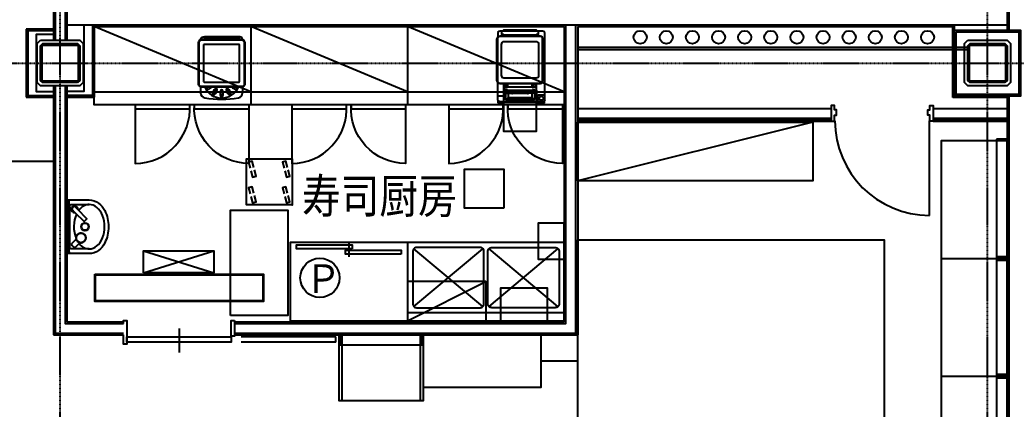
# Model space of a CAD drawing. Header units: millimetres. Extents: x 0 to 181737, y 0 to 59400.
# Drawn here: x 114407 to 122034, y 26177 to 29155 of the extents above; entities that cross this region are included whole.
import ezdxf
from ezdxf.enums import TextEntityAlignment as Align

# ---------------------------------------------------------------- set-up
doc = ezdxf.new("R2010")
doc.units = ezdxf.units.MM
doc.header["$LTSCALE"] = 0.2
doc.linetypes.add('CENTER', pattern=[50.8, 31.75, -6.35, 6.35, -6.35])
doc.linetypes.add('HIDDEN', pattern=[9.525, 6.35, -3.175])
doc.layers.get('Defpoints').update_dxf_attribs({"color": 5})
for name, color, linetype in [('A_什器', 9, 'HIDDEN'), ('A_室名', 8, 'Continuous'), ('A_建築', 8, 'Continuous')]:
    doc.layers.add(name, color=color, linetype=linetype)
doc.layers.add('A_通芯', color=8, linetype='CENTER', plot=False)
doc.styles.get("Standard").update_dxf_attribs({"font": 'simplex.shx', "width": 0.8, "bigfont": 'extfont2.shx'})

msp = doc.modelspace()

# ---------------------------------------------------------------- linework, layer by layer
at = {"layer": 'A_什器', "linetype": 'Continuous'}
for points in [[(118574.8, 29105), (118574.8, 28505), (114974.8, 28505), (114974.8, 29105)], [(118114.99, 28618.27), (118114.99, 28612.27), (118140.5, 28612.27), (118140.5, 28618.27)], [(118142, 28641.38), (118142, 28664.19), (118141, 28665.19), (118116.99, 28665.19), (118115.99, 28664.19), (118115.99, 28641.38), (118116.99, 28640.38), (118141, 28640.38)], [(118329.08, 28641.38), (118329.08, 28664.19), (118330.08, 28665.19), (118354.09, 28665.19), (118355.09, 28664.19), (118355.09, 28641.38), (118354.09, 28640.38), (118330.08, 28640.38)], [(118356.09, 28618.27), (118356.09, 28612.27), (118330.58, 28612.27), (118330.58, 28618.27)], [(118168.51, 28594.69), (118171.51, 28595.47), (118171.51, 28594.29), (118299.56, 28594.29), (118299.56, 28595.47), (118302.57, 28594.69), (118302.57, 28593.26), (118168.51, 28593.26)], [(118677.3, 28372.64), (120477.3, 28372.64), (120477.3, 27922.64), (118677.3, 27922.64)], [(121884.8, 28242), (121884.8, 25516), (121964.8, 25516), (121964.8, 28242)], [(116491.42, 27740.78), (116141.42, 27740.78), (116141.42, 28090.78), (116491.42, 28090.78)], [(118111.62, 27713.35), (117811.62, 27713.35), (117811.62, 28013.35), (118111.62, 28013.35)], [(116018.56, 26892.59), (116018.56, 27698.59), (116458.56, 27698.59), (116458.56, 26892.59)], [(115352.14, 27218.43), (115352.14, 27388.43), (115892.14, 27388.43), (115892.14, 27218.43)], [(116949.8, 27402.51), (116524.8, 27402.51), (116524.8, 27432.51), (116949.8, 27432.51)], [(117324.8, 27362.51), (116899.8, 27362.51), (116899.8, 27392.51), (117324.8, 27392.51)]]:
    msp.add_lwpolyline(points, close=True, dxfattribs=at)
for points in [[(114974.8, 28605), (118574.8, 28605), (117374.8, 29105), (117374.8, 28505)], [(116174.8, 28605), (114974.8, 29105)], [(117374.8, 28605), (116174.8, 29105), (116174.8, 28505)], [(118108.6, 29072.46), (118110.1, 29073.96), (118111.6, 29073.96)], [(118111.6, 29072.96), (118110.51, 29072.96), (118110.01, 29072.46)], [(118362.7, 29072.46), (118361.2, 29073.96), (118359.7, 29073.96)], [(118359.7, 29072.96), (118360.78, 29072.96), (118361.28, 29072.46)], [(115820.26, 29023.78), (115819.57, 29023.77)], [(115825.07, 29006.76), (115825.07, 29012.76)], [(116076.41, 29011.98), (115825.8, 29011.98)], [(116077.07, 29006.76), (116077.07, 29012.76)], [(116081.88, 29023.78), (116082.57, 29023.77)], [(118109.6, 29032.94), (118109.6, 29042.94)], [(118361.7, 29032.94), (118361.7, 29042.94)], [(118424.72, 28543.24), (118424.72, 29056.45)], [(115883.76, 28602.45), (115884.46, 28600.61), (115884.92, 28599.67), (115885.46, 28598.78), (115886.7, 28597.17), (115887.78, 28596.05), (115888.96, 28595.04), (115890.18, 28594.16), (115891.47, 28593.38), (115892.79, 28592.66), (115894.16, 28592.04), (115895.62, 28591.53), (115897.13, 28591.15), (115899.14, 28590.88), (115900.19, 28590.86), (115901.22, 28590.93), (115902.97, 28591.21)], [(115885.03, 28605.41), (115887.2, 28603.93), (115888.65, 28602.97), (115890.15, 28602), (115891.68, 28601.04), (115893.77, 28599.79), (115895.88, 28598.57), (115898.07, 28597.36), (115900.25, 28596.2), (115902.27, 28595.19), (115904.97, 28593.88)], [(115912.11, 28606.27), (115910.06, 28607.67), (115908.62, 28608.63), (115907.12, 28609.59), (115905.58, 28610.55), (115903.5, 28611.8), (115901.39, 28613.02), (115899.2, 28614.23), (115897.01, 28615.39), (115895, 28616.4), (115892.17, 28617.77)], [(115913.45, 28609.38), (115912.45, 28611.73), (115911.49, 28613.27), (115910.66, 28614.32), (115909.74, 28615.29), (115908.72, 28616.22), (115907.63, 28617.06), (115905.8, 28618.21), (115903.89, 28619.22), (115902.61, 28619.74), (115901.3, 28620.17), (115900, 28620.47), (115898.68, 28620.67), (115896.86, 28620.73), (115894.13, 28620.4)], [(115916.38, 28618.16), (115908.32, 28622.72), (115900.34, 28627.42)], [(115962.19, 28602.28), (115960.14, 28603.81), (115958.54, 28604.66), (115957.3, 28605.16), (115956.01, 28605.54), (115954.67, 28605.83), (115953.3, 28606.02), (115951.14, 28606.1), (115948.98, 28606.02), (115947.62, 28605.83), (115946.27, 28605.54), (115944.99, 28605.16), (115943.75, 28604.66), (115942.14, 28603.81), (115939.94, 28602.16)], [(115960.34, 28611.34), (115951.07, 28611.26), (115941.81, 28611.34)], [(115985.76, 28618.16), (115993.82, 28622.72), (116001.8, 28627.42)], [(115988.69, 28609.38), (115989.7, 28611.73), (115990.66, 28613.27), (115991.49, 28614.32), (115992.4, 28615.29), (115993.42, 28616.22), (115994.51, 28617.06), (115996.35, 28618.21), (115998.26, 28619.22), (115999.53, 28619.74), (116000.84, 28620.17), (116002.14, 28620.47), (116003.47, 28620.67), (116005.28, 28620.73), (116008.01, 28620.4)], [(115990.03, 28606.27), (115992.08, 28607.67), (115993.53, 28608.63), (115995.03, 28609.59), (115996.56, 28610.55), (115998.65, 28611.8), (116000.76, 28613.02), (116002.94, 28614.23), (116005.13, 28615.39), (116007.14, 28616.4), (116009.97, 28617.77)], [(116017.11, 28605.41), (116014.94, 28603.93), (116013.5, 28602.97), (116011.99, 28602), (116010.46, 28601.04), (116008.38, 28599.79), (116006.27, 28598.57), (116004.08, 28597.36), (116001.89, 28596.2), (115999.88, 28595.19), (115997.18, 28593.88)], [(116018.39, 28602.45), (116017.69, 28600.61), (116017.22, 28599.67), (116016.68, 28598.78), (116015.45, 28597.17), (116014.37, 28596.05), (116013.19, 28595.04), (116011.97, 28594.16), (116010.68, 28593.38), (116009.36, 28592.66), (116007.99, 28592.04), (116006.52, 28591.53), (116005.02, 28591.15), (116003, 28590.88), (116001.96, 28590.86), (116000.92, 28590.93), (115999.18, 28591.21)], [(118114.99, 28665.29), (118112.99, 28665.29)], [(118114.99, 28640.28), (118112.99, 28640.28)], [(118114.99, 28615.27), (118112.99, 28615.27)], [(118115.99, 28662.29), (118114.99, 28662.29), (118114.99, 28666.29)], [(118355.09, 28643.28), (118356.09, 28643.28), (118356.09, 28637.28), (118330.58, 28637.28), (118330.58, 28640.28), (118140.5, 28640.28), (118140.5, 28637.28), (118114.99, 28637.28), (118114.99, 28643.28), (118115.99, 28643.28)], [(118115.24, 28666.29), (118115.24, 28662.29)], [(118115.24, 28662.54), (118115.99, 28662.54)], [(118115.24, 28637.28), (118115.24, 28643.03), (118115.99, 28643.03)], [(118115.24, 28637.53), (118121.29, 28637.53)], [(118115.24, 28612.27), (118115.24, 28618.02), (118121.29, 28618.02), (118121.29, 28612.27)], [(118115.24, 28612.52), (118121.29, 28612.52)], [(118116.99, 28664.19), (118116.49, 28664.69)], [(118116.99, 28641.38), (118116.49, 28640.88)], [(118121.29, 28665.19), (118121.29, 28666.29)], [(118121.29, 28637.28), (118121.29, 28640.38)], [(118121.39, 28666.29), (118121.39, 28665.19)], [(118121.39, 28640.38), (118121.39, 28637.53), (118134, 28637.53)], [(118121.39, 28618.27), (118121.39, 28612.52), (118134, 28612.52)], [(118121.39, 28618.02), (118140.25, 28618.02), (118140.25, 28612.27)], [(118134.1, 28666.29), (118134.1, 28665.19)], [(118134.1, 28640.38), (118134.1, 28637.53)], [(118134.1, 28618.27), (118134.1, 28612.52)], [(118134.2, 28665.19), (118134.2, 28666.29)], [(118134.2, 28637.28), (118134.2, 28640.38)], [(118140.25, 28637.53), (118134.2, 28637.53)], [(118134.2, 28612.27), (118134.2, 28618.02)], [(118140.25, 28612.52), (118134.2, 28612.52)], [(118140.25, 28666.29), (118140.25, 28665.19)], [(118140.25, 28640.38), (118140.25, 28637.28)], [(118330.58, 28666.29), (118330.58, 28665.29), (118140.5, 28665.29), (118140.5, 28666.29)], [(118330.58, 28615.27), (118140.5, 28615.27)], [(118141, 28664.19), (118141.5, 28664.69)], [(118141, 28659.29), (118141.5, 28658.79)], [(118141, 28658.29), (118142, 28659.29)], [(118141, 28647.29), (118142, 28646.29)], [(118141, 28646.29), (118141.5, 28646.79)], [(118330.08, 28658.29), (118329.08, 28659.29)], [(118330.08, 28647.29), (118329.08, 28646.29)], [(118330.08, 28664.19), (118329.58, 28664.69)], [(118330.08, 28659.29), (118329.58, 28658.79)], [(118330.08, 28646.29), (118329.58, 28646.79)], [(118330.83, 28666.29), (118330.83, 28665.19)], [(118330.83, 28637.53), (118336.88, 28637.53), (118336.88, 28640.38)], [(118330.83, 28640.38), (118330.83, 28637.28)], [(118349.68, 28618.02), (118330.83, 28618.02), (118330.83, 28612.27)], [(118330.83, 28612.52), (118336.88, 28612.52)], [(118336.88, 28665.19), (118336.88, 28666.29)], [(118336.88, 28612.27), (118336.88, 28618.02)], [(118336.98, 28665.19), (118336.98, 28666.29)], [(118336.98, 28640.38), (118336.98, 28637.53)], [(118336.98, 28618.27), (118336.98, 28612.52)], [(118349.68, 28640.38), (118349.68, 28637.53), (118337.08, 28637.53)], [(118349.68, 28618.27), (118349.68, 28612.52), (118337.08, 28612.52)], [(118349.68, 28666.29), (118349.68, 28665.19)], [(118349.79, 28665.19), (118349.79, 28666.29)], [(118349.79, 28637.28), (118349.79, 28640.38)], [(118355.84, 28637.53), (118349.79, 28637.53)], [(118349.79, 28612.27), (118349.79, 28618.02), (118355.84, 28618.02), (118355.84, 28612.27)], [(118355.84, 28612.52), (118349.79, 28612.52)], [(118354.09, 28664.19), (118354.59, 28664.69)], [(118354.09, 28641.38), (118354.59, 28640.88)], [(118355.09, 28662.29), (118356.09, 28662.29), (118356.09, 28666.29)], [(118355.84, 28662.54), (118355.09, 28662.54)], [(118355.84, 28637.28), (118355.84, 28643.03), (118355.09, 28643.03)], [(118355.84, 28666.29), (118355.84, 28662.29)], [(118358.09, 28665.29), (118356.09, 28665.29)], [(118358.09, 28640.28), (118356.09, 28640.28)], [(118358.09, 28615.27), (118356.09, 28615.27)], [(115896.8, 28584.24), (115888.82, 28588.94), (115880.76, 28593.51)], [(115962.58, 28598.91), (115960.11, 28599.1), (115958.38, 28599.21), (115956.59, 28599.29), (115954.78, 28599.36), (115952.35, 28599.4), (115949.92, 28599.4), (115947.42, 28599.35), (115944.94, 28599.26), (115942.69, 28599.13), (115939.56, 28598.9)], [(115939.56, 28584.63), (115942.18, 28584.43), (115943.91, 28584.32), (115945.7, 28584.23), (115947.5, 28584.17), (115949.93, 28584.13), (115952.37, 28584.13), (115954.87, 28584.18), (115957.34, 28584.27), (115959.59, 28584.39), (115962.58, 28584.61)], [(115939.93, 28581.43), (115941.46, 28580.18), (115942.33, 28579.6), (115943.24, 28579.1), (115945.12, 28578.33), (115946.61, 28577.9), (115948.14, 28577.61), (115949.64, 28577.46), (115951.14, 28577.43), (115952.65, 28577.46), (115954.15, 28577.61), (115955.67, 28577.9), (115957.16, 28578.33), (115959.04, 28579.1), (115959.96, 28579.6), (115960.82, 28580.18), (115962.19, 28581.3)], [(115960.34, 28572.18), (115951.07, 28572.26), (115941.81, 28572.18)], [(116005.34, 28584.24), (116013.32, 28588.94), (116021.38, 28593.51)], [(118112.6, 28520.24), (118071.58, 28520.24), (118071.58, 28533.03)], [(118071.58, 28526.24), (118077.58, 28526.24), (118077.58, 28520.24)], [(118109.6, 28570.71), (118072.62, 28570.71)], [(118358.7, 28529.24), (118111.82, 28529.24)], [(118358.7, 28531.12), (118358.7, 28300.15), (118112.6, 28300.15), (118112.6, 28524.24)], [(118125.6, 28598.27), (118125.6, 28550.84)], [(118337.99, 28542.27), (118133.09, 28542.27)], [(118171.51, 28594.29), (118168.51, 28593.5)], [(118299.56, 28595.47), (118171.51, 28595.47)], [(118299.56, 28594.29), (118302.57, 28593.5)], [(118345.69, 28598.27), (118345.69, 28550.84)], [(118419.72, 28533.37), (118419.72, 28520.24), (118358.7, 28520.24)], [(118361.7, 28570.74), (118372.79, 28570.74)], [(118419.72, 28526.24), (118413.72, 28526.24), (118413.72, 28520.24)], [(115289.8, 28475), (115707.8, 28475), (115707.8, 28505)], [(115741.8, 28505), (115741.8, 28475), (116159.8, 28475)], [(116489.8, 28475), (116907.8, 28475), (116907.8, 28505)], [(116941.8, 28505), (116941.8, 28475), (117359.8, 28475)], [(117689.8, 28475), (118107.8, 28475), (118107.8, 28505)], [(118141.8, 28505), (118141.8, 28475), (118559.8, 28475)], [(120477.3, 28372.64), (118677.3, 27922.64)], [(118358.7, 28301.65), (118112.6, 28301.65)], [(121964.8, 28229), (121460.8, 28229), (121460.8, 25529), (121964.8, 25529)], [(116197.22, 28026.24), (116184.6, 28073.36), (116158.06, 28066.25), (116170.69, 28019.13)], [(116456.48, 28026.24), (116443.85, 28073.36), (116417.32, 28066.25), (116429.94, 28019.13)], [(116175.95, 27999.48), (116188.58, 27952.37), (116215.11, 27959.48), (116202.49, 28006.59)], [(116435.21, 27999.48), (116447.83, 27952.37), (116474.37, 27959.48), (116461.74, 28006.59)], [(116197.22, 27830.14), (116184.6, 27877.25), (116158.06, 27870.14), (116170.69, 27823.03)], [(116456.48, 27830.14), (116443.85, 27877.25), (116417.32, 27870.14), (116429.94, 27823.03)], [(114769.8, 27366.93), (114769.8, 27776.93)], [(116175.95, 27803.37), (116188.58, 27756.26), (116215.11, 27763.37), (116202.49, 27810.48)], [(116435.21, 27803.37), (116447.83, 27756.26), (116474.37, 27763.37), (116461.74, 27810.48)], [(118574.8, 27452.51), (116474.8, 27452.51), (116474.8, 26852.51), (118574.8, 26852.51), (118574.8, 27599.25), (118374.8, 27599.25), (118374.8, 27324.25), (118574.8, 27324.25)], [(115352.14, 27218.43), (115892.14, 27388.43)], [(115352.14, 27388.43), (115892.14, 27218.43)], [(116924.8, 27452.51), (116924.8, 27342.51)], [(117374.8, 27452.51), (117374.8, 26852.51), (117974.8, 27152.51), (117374.8, 27152.51)], [(117951.01, 26961.29), (117423.58, 27403.72)], [(117423.58, 26961.29), (117951.01, 27403.72)], [(117998.58, 26961.29), (118526.01, 27403.72)], [(118526.01, 26961.29), (117998.58, 27403.72)], [(121460.8, 27329), (121964.8, 27329)], [(121964.8, 27342), (121884.8, 27342)], [(121884.8, 27316), (121964.8, 27316)], [(117974.8, 27152.51), (117974.8, 26852.51)], [(118445.16, 26852.51), (118445.16, 27102.51), (118085.16, 27102.51), (118085.16, 26852.51)], [(118574.8, 26912.51), (117374.8, 26912.51)], [(118397.3, 26545), (118677.3, 26545), (118677.3, 26745), (116847.3, 26745), (116847.3, 26241), (117497.3, 26241), (117497.3, 26745)], [(117485.3, 26745), (117485.3, 26665), (116859.3, 26665), (116859.3, 26745)], [(116872.3, 26745), (116872.3, 26241)], [(117472.3, 26745), (117472.3, 26241)], [(117497.3, 26345), (118397.3, 26345), (118397.3, 26745)], [(121460.8, 26429), (121964.8, 26429)], [(121964.8, 26442), (121884.8, 26442)], [(121884.8, 26416), (121964.8, 26416)]]:
    msp.add_lwpolyline(points, dxfattribs=at)
for points in [[(118097.09, 29070.24), (118080.34, 29069.94, 0.4091108), (118066.58, 29055.94), (118066.58, 29026.83)], [(118069.58, 29064.61), (118069.58, 29065.45, -0.4142136), (118071.58, 29067.45), (118072.61, 29067.45)], [(118109.8, 29032.94), (118109.8, 29042.94), (118098.09, 29042.94, -0.4142136), (118097.09, 29043.94), (118097.09, 29071.96), (118374.2, 29071.96), (118374.2, 29043.94, -0.4142136), (118373.2, 29042.94), (118361.5, 29042.94), (118361.5, 29032.94)], [(118111.6, 29072.46), (118111.6, 29077.96, -0.4142136), (118113.6, 29079.96), (118357.7, 29079.96, -0.4142136), (118359.7, 29077.96), (118359.7, 29072.46)], [(118424.72, 29055.59, 0.4091108), (118410.96, 29069.6), (118374.2, 29070.24)], [(118418.16, 29067.45), (118419.72, 29067.45, -0.4142136), (118421.72, 29065.45), (118421.72, 29064.26)], [(115778.07, 28982.76, -0.4142136), (115798.07, 29002.76), (116104.07, 29002.76, -0.4142136), (116124.07, 28982.76), (116124.07, 28664.26, -0.4142136), (116104.07, 28644.26), (115798.07, 28644.26, -0.4142136), (115778.07, 28664.26), (115778.07, 28982.76)], [(115790.88, 29005.99, -0.3963675), (115810.51, 29025.11), (115819.06, 29025.26, -0.4193348), (115819.57, 29024.76), (115819.57, 29013.69, 0.3989595), (115820.99, 29012.19), (115824.6, 29012, -0.3989595), (115825.07, 29011.5)], [(115826.58, 29008.76), (116075.56, 29008.76, 0.4091108), (116076.56, 29009.75), (116076.62, 29012.76), (116081.05, 29012.76, 0.4193348), (116082.05, 29013.78), (116081.85, 29025.27, 0.4091108), (116081.35, 29025.76), (115820.79, 29025.76, 0.4091108), (115820.29, 29025.27), (115820.09, 29013.78, 0.4193348), (115821.09, 29012.76), (115825.53, 29012.76), (115825.58, 29009.75, 0.4091108), (115826.58, 29008.76)], [(116111.26, 29005.99, 0.3963675), (116091.63, 29025.11), (116083.08, 29025.26, 0.4193348), (116082.57, 29024.76), (116082.57, 29013.69, -0.3989595), (116081.15, 29012.19), (116077.55, 29012, 0.3989595), (116077.07, 29011.5)], [(118361.5, 29038.83, -0.4142136), (118360.5, 29037.83), (118110.8, 29037.83, -0.4142136), (118109.8, 29038.83)], [(116083.57, 28967.76), (115818.57, 28967.76, 0.4142136), (115813.07, 28962.26), (115813.07, 28684.76, 0.4142136), (115818.57, 28679.26), (116083.57, 28679.26, 0.4142136), (116089.07, 28684.76), (116089.07, 28962.26, 0.4142136), (116083.57, 28967.76)], [(118412.72, 28754.33, 0.3728247), (118424.72, 28768.19)], [(115788.66, 28642.19, 0.0022846), (115790.19, 28596.52, 0.3502894), (115822.4, 28559.2, 0.0927671), (116079.75, 28559.2, 0.3502894), (116111.95, 28596.52, 0.0022846), (116113.48, 28642.19)], [(115822.98, 28640.26, 0.6518715), (116079.17, 28640.26)], [(115836.47, 28640.26, 0.6741438), (115846.88, 28626.05, 0.1069751), (115875.51, 28640.26)], [(115900.95, 28628.23, 0.1388889), (115880.36, 28592.57, 0.7560976), (115896.19, 28583.43, 0.1388889), (115916.78, 28619.09, 0.7560976), (115900.95, 28628.23)], [(115901.06, 28628.12, 0.1388889), (115880.51, 28592.53, 0.7560976), (115896.09, 28583.54, 0.1388889), (115916.64, 28619.13, 0.7560976), (115901.06, 28628.12)], [(115941.93, 28571.18, 0.7560976), (115960.21, 28571.18, 0.1388889), (115960.21, 28612.35, 0.7560976), (115941.93, 28612.35, 0.1388889), (115941.93, 28571.18)], [(115942.08, 28571.22, 0.7560976), (115960.07, 28571.22, 0.1388889), (115960.07, 28612.31, 0.7560976), (115942.08, 28612.31, 0.1388889), (115942.08, 28571.22)], [(116005.95, 28583.43, 0.7560976), (116021.78, 28592.57, 0.1388889), (116001.19, 28628.23, 0.7560976), (115985.36, 28619.09, 0.1388889), (116005.95, 28583.43)], [(116006.06, 28583.54, 0.7560976), (116021.64, 28592.53, 0.1388889), (116001.09, 28628.12, 0.7560976), (115985.51, 28619.13, 0.1388889), (116006.06, 28583.54)], [(116026.64, 28640.26, 0.1069751), (116055.27, 28626.05, 0.6741438), (116065.67, 28640.26)], [(118109.6, 28666.29), (118109.6, 28529.24), (118080.34, 28529.75, -0.4091108), (118066.58, 28543.75), (118066.58, 28672.41)], [(118358.2, 28620.61, -0.2679492), (118360.7, 28616.27), (118360.7, 28529.24), (118386.98, 28529.24, -0.2216709), (118376.25, 28524.24), (118095.04, 28524.24, -0.2216709), (118084.31, 28529.24), (118110.6, 28529.24), (118110.6, 28593.26, -0.4142136), (118113.6, 28596.27), (118114.6, 28596.27, 0.236068), (118118.6, 28598.27)], [(118112.99, 28666.29), (118112.99, 28600.27, 0.4142136), (118114.99, 28598.27), (118129.5, 28598.27), (118129.5, 28594.47), (118168.51, 28594.47)], [(118141, 28641.38), (118141, 28646.29), (118139, 28646.29, -0.4142136), (118133, 28652.29), (118133, 28653.29, -0.4142136), (118139, 28659.29), (118141, 28659.29), (118141, 28664.19), (118116.99, 28664.19), (118116.99, 28641.38), (118141, 28641.38), (118141.5, 28640.88)], [(118358.09, 28666.29), (118358.09, 28600.27, -0.4142136), (118356.09, 28598.27), (118341.58, 28598.27), (118341.58, 28594.47), (118302.57, 28594.47)], [(118330.08, 28641.38), (118330.08, 28646.29), (118332.08, 28646.29, 0.4142136), (118338.08, 28652.29), (118338.08, 28653.29, 0.4142136), (118332.08, 28659.29), (118330.08, 28659.29), (118330.08, 28664.19), (118354.09, 28664.19), (118354.09, 28641.38), (118330.08, 28641.38), (118329.58, 28640.88)], [(118424.72, 28544.1, -0.4091108), (118410.96, 28530.1), (118361.7, 28529.24), (118361.7, 28666.29)], [(118108.6, 28520.24), (118108.6, 28518.23), (118071.58, 28518.23, -0.4142136), (118069.58, 28520.24), (118069.58, 28535.09)], [(118104.32, 28529.24, 0.2216709), (118115.05, 28524.24)], [(118111.82, 28550.57), (118123.72, 28550.57, -0.2874652), (118126.42, 28548.88), (118131.13, 28539.16, 0.7965222), (118132.08, 28539.38), (118132.08, 28540.9, -0.1336004), (118132.77, 28543.44), (118143.61, 28561.88)], [(118143.61, 28593.26), (118143.61, 28563.88, 0.4142136), (118145.61, 28561.88), (118325.68, 28561.88, 0.4142136), (118327.68, 28563.88), (118327.68, 28593.26)], [(118170.04, 28593.26, 0.4472136), (118178.99, 28593.26)], [(118292.09, 28593.26, 0.4472136), (118301.04, 28593.26)], [(118359.48, 28550.57), (118347.57, 28550.57, 0.2874652), (118344.87, 28548.88), (118340.16, 28539.16, -0.7965222), (118339.21, 28539.38), (118339.21, 28540.9, 0.1336004), (118338.52, 28543.44), (118327.68, 28561.88)], [(118356.25, 28524.24, 0.2216709), (118366.97, 28529.24)], [(118365.82, 28529.31, 0.4091108), (118372.7, 28536.31), (118372.7, 28576.54, -0.4091108), (118377.62, 28581.54), (118417.91, 28582.24)], [(118421.72, 28535.44), (118421.72, 28520.24, -0.4142136), (118419.72, 28518.23), (118382.71, 28518.23), (118382.71, 28520.24)], [(118417.84, 28582.24, 0.4091108), (118424.72, 28589.24)], [(115289.8, 28505), (115289.8, 28057, 0.4354127), (115706.72, 28505)], [(116159.8, 28505), (116159.8, 28057, -0.4354127), (115742.88, 28505)], [(116489.8, 28505), (116489.8, 28057, 0.4354127), (116906.72, 28505)], [(117359.8, 28505), (117359.8, 28057, -0.4354127), (116942.88, 28505)], [(117689.8, 28505), (117689.8, 28057, 0.4354127), (118106.72, 28505)], [(118559.8, 28505), (118559.8, 28057, -0.4354127), (118142.88, 28505)], [(115056.06, 27695.49, -0.1148097), (115084.79, 27571.93, -0.1148099), (115056.06, 27448.38, -0.1186033), (115008.24, 27390.8, -0.1617809), (114936.42, 27366.93), (114764.78, 27366.93), (114764.79, 27776.93), (114936.42, 27776.93, -0.1617808), (115008.24, 27753.07, -0.1186033), (115056.06, 27695.49)], [(114787.8, 27376.07, 0.4142136), (114784.8, 27379.07), (114784.8, 27764.8, -0.4142136), (114787.8, 27767.8)], [(114937.3, 27401.93), (114799.8, 27401.93, -0.4142136), (114789.8, 27411.93), (114789.8, 27731.94, -0.4142136), (114799.8, 27741.94), (114937.3, 27741.94)], [(114849.54, 27703.4), (114824.3, 27728.65, 0.4142135), (114822.89, 27728.65), (114803.09, 27708.85, 0.4142136), (114803.09, 27707.43), (114828.33, 27682.19), (114897.89, 27612.63, 0.4568589), (114899.21, 27612.73), (114919.01, 27632.53, 0.3728166), (114919.1, 27633.85), (114849.54, 27703.4, 2.9999999), (114828.33, 27682.19)], [(114864.97, 27450.11, -0.2735491), (114837.97, 27477.1), (114805.64, 27445.92, 0.2742826), (114802.93, 27436.08, 0.2650986), (114823.95, 27415.07, 0.2742657), (114833.79, 27417.77), (114864.97, 27450.11)], [(114864.97, 27450.11, 3.6556276), (114837.97, 27477.1)]]:
    msp.add_lwpolyline(points, format="xyb", dxfattribs=at)
for points in [[(116104.07, 29006.76, -0.4142136), (116128.07, 28982.76), (116128.07, 28664.26, -0.4142136), (116104.07, 28640.26), (115798.07, 28640.26, -0.4142136), (115774.07, 28664.26), (115774.07, 28982.76, -0.4142136), (115798.07, 29006.76)], [(118412.72, 29008.93), (118412.72, 28690.3, -0.4142136), (118388.71, 28666.29), (118082.59, 28666.29, -0.4142136), (118058.58, 28690.3), (118058.58, 29008.93, -0.4142136), (118082.59, 29032.94), (118388.71, 29032.94, -0.4142136)], [(118408.72, 28690.3), (118408.72, 29008.93, 0.4142136), (118388.71, 29028.94), (118082.59, 29028.94, 0.4142136), (118062.58, 29008.93), (118062.58, 28690.3, 0.4142136), (118082.59, 28670.3), (118388.71, 28670.3, 0.4142136)], [(118359.95, 28711.56, 0.4142136), (118379.96, 28731.57), (118379.96, 28967.66, 0.4142136), (118359.95, 28987.67), (118111.35, 28987.67, 0.4142136), (118091.34, 28967.66), (118091.34, 28731.57, 0.4142136), (118111.35, 28711.56)], [(118139, 28647.29, -0.4142136), (118134, 28652.29), (118134, 28653.29, -0.4142136), (118139, 28658.29), (118141, 28658.29), (118141, 28647.29)], [(118332.08, 28647.29, 0.4142136), (118337.08, 28652.29), (118337.08, 28653.29, 0.4142136), (118332.08, 28658.29), (118330.08, 28658.29), (118330.08, 28647.29)], [(117444.8, 26952.51), (117929.8, 26952.51, 0.4142136), (117959.8, 26982.51), (117959.8, 27382.51, 0.4142136), (117929.8, 27412.51), (117444.8, 27412.51, 0.4142136), (117414.8, 27382.51), (117414.8, 26982.51, 0.4142136)], [(118534.8, 26982.51, -0.4142136), (118504.8, 26952.51), (118019.8, 26952.51, -0.4142136), (117989.8, 26982.51), (117989.8, 27382.51, -0.4142136), (118019.8, 27412.51), (118504.8, 27412.51, -0.4142136), (118534.8, 27382.51)]]:
    msp.add_lwpolyline(points, format="xyb", close=True, dxfattribs=at)
for centre, radius in [((118398.71, 28555.25), 15.01), ((114904.79, 27571.93), 30), ((114904.79, 27571.93), 27), ((114874.29, 27486.43), 36.26), ((116703.6, 27180.84), 150)]:
    msp.add_circle(centre, radius, dxfattribs=at)
for start_param, end_param in [(0.0000963, 0.7529426), (3.1415927, 6.2832817), (0.9598482, 2.117251), (2.4185136, 3.1415927)]:
    msp.add_ellipse((114937.29, 27571.93), major_axis=(0.01, 170), ratio=0.691142, start_param=start_param, end_param=end_param, dxfattribs=at)
at = {"layer": 'A_什器', "linetype": 'Continuous', "lineweight": -3}
msp.add_point((116491.42, 27740.78), dxfattribs=at)
at = {"layer": 'A_建築'}
for p, q in [((121964.8, 33275), (121964.8, 29077.5)), ((114664.8, 31755), (114664.8, 29000)), ((114764.8, 31655), (114764.8, 29000)), ((114454.8, 29085), (114454.8, 28565)), ((114664.8, 29085), (114454.8, 29085)), ((114974.8, 29117.5), (114974.8, 28565)), ((114974.8, 29105), (118574.8, 29105)), ((118574.8, 29105), (118574.8, 26845)), ((118677.3, 29105), (121549.8, 29105)), ((118677.3, 29105), (118677.3, 26745)), ((121549.8, 28560), (121549.8, 29117.5)), ((121562.3, 28572.5), (121562.3, 29117.5)), ((114664.8, 28650), (114664.8, 26745)), ((114764.8, 28650), (114764.8, 26845)), ((114454.8, 28565), (114664.8, 28565)), ((114764.8, 28565), (114974.8, 28565)), ((121964.8, 28560), (121549.8, 28560)), ((121964.8, 28572.5), (121562.3, 28572.5)), ((121964.8, 28572.5), (121964.8, 21725)), ((118677.3, 28390), (120618.6, 28390)), ((118677.3, 28380), (120618.6, 28380)), ((121370.6, 27659), (121370.6, 28383)), ((121398.6, 28390), (121964.8, 28390)), ((121398.6, 28380), (121964.8, 28380)), ((114764.8, 26845), (115199.8, 26845)), ((115625.6, 26793), (115625.6, 26608.5)), ((116049.8, 26845), (118574.8, 26845)), ((114664.8, 26745), (115199.8, 26745)), ((116049.8, 26745), (118677.3, 26745)), ((116824.8, 26688.5), (116824.8, 26728.5))]:
    msp.add_line(p, q, dxfattribs=at)
at = {"layer": 'A_建築', "linetype": 'Continuous'}
for p, q in [((114664.8, 28071.7), (113150, 28071.7)), ((116824.8, 26728.5), (116099.8, 26728.5)), ((116824.8, 26688.5), (116099.8, 26688.5))]:
    msp.add_line(p, q, dxfattribs=at)
for points in [[(121977.3, 33275), (121977.3, 29077.5)], [(115838.52, 31742.5), (114677.3, 31742.5), (114677.3, 29000)], [(115838.52, 31667.5), (114752.3, 31667.5), (114752.3, 29000)], [(114664.8, 29072.5), (114467.3, 29072.5), (114467.3, 28577.5), (114664.8, 28577.5)], [(114962.3, 29117.5), (114962.3, 28577.5), (114764.8, 28577.5)], [(114897.3, 29117.5), (114897.3, 28607.5), (114764.8, 28607.5)], [(114764.8, 29117.5), (121964.8, 29117.5)], [(116049.8, 26832.5), (118587.3, 26832.5), (118587.3, 29117.5)], [(116049.8, 26757.5), (118662.3, 26757.5), (118662.3, 29117.5)], [(114664.8, 29042.5), (114532.3, 29042.5), (114532.3, 28607.5), (114664.8, 28607.5)], [(114677.3, 28650), (114677.3, 26757.5), (115199.8, 26757.5)], [(114752.3, 28650), (114752.3, 26832.5), (115199.8, 26832.5)], [(121977.3, 28572.5), (121977.3, 21725)], [(118677.3, 28477.5), (120618.6, 28477.5)], [(121398.6, 28477.5), (121964.8, 28477.5)], [(118677.3, 28402.5), (120618.6, 28402.5)], [(121398.6, 28402.5), (121964.8, 28402.5)]]:
    msp.add_lwpolyline(points, dxfattribs=at)
at = {"layer": 'A_建築'}
for points in [[(121562.3, 29077.5), (122067.3, 29077.5), (122067.3, 28572.5), (121562.3, 28572.5)], [(121574.8, 29065), (122054.8, 29065), (122054.8, 28585), (121574.8, 28585)], [(114564.8, 29000), (114864.8, 29000), (114889.8, 28975), (114889.8, 28675), (114864.8, 28650), (114564.8, 28650), (114539.8, 28675), (114539.8, 28975)], [(121664.8, 29000), (121964.8, 29000), (121989.8, 28975), (121989.8, 28675), (121964.8, 28650), (121664.8, 28650), (121639.8, 28675), (121639.8, 28975)], [(116049.8, 26855), (116049.8, 26735), (116024.8, 26735), (116024.8, 26855)], [(116024.8, 26728.5), (116024.8, 26688.5), (115224.8, 26688.5), (115224.8, 26728.5)]]:
    msp.add_lwpolyline(points, close=True, dxfattribs=at)
at = {"layer": 'A_建築', "linetype": 'Continuous'}
for points in [[(114847.8, 28675), (114581.8, 28675), (114564.8, 28692), (114564.8, 28958), (114581.8, 28975), (114847.8, 28975), (114864.8, 28958), (114864.8, 28692)], [(114847.8, 28687), (114581.8, 28687), (114576.8, 28692), (114576.8, 28958), (114581.8, 28963), (114847.8, 28963), (114852.8, 28958), (114852.8, 28692)], [(121947.8, 28675), (121681.8, 28675), (121664.8, 28692), (121664.8, 28958), (121681.8, 28975), (121947.8, 28975), (121964.8, 28958), (121964.8, 28692)], [(121947.8, 28687), (121681.8, 28687), (121676.8, 28692), (121676.8, 28958), (121681.8, 28963), (121947.8, 28963), (121952.8, 28958), (121952.8, 28692)], [(114667.28, 25791.31), (118677.3, 25791.31), (118677.3, 27472.64), (121023.29, 27472.64), (121023.29, 25406.36), (120537.29, 25406.36), (120537.29, 22102.36), (114667.28, 22102.36)]]:
    msp.add_lwpolyline(points, close=True, dxfattribs=at)
at = {"layer": 'A_建築'}
for points in [[(120618.6, 28380), (120643.6, 28380), (120643.6, 28426), (120658.6, 28426), (120658.6, 28466), (120643.6, 28466), (120643.6, 28500), (120618.6, 28500), (120618.6, 28380)], [(121398.6, 28380), (121373.6, 28380), (121373.6, 28426), (121358.6, 28426), (121358.6, 28466), (121373.6, 28466), (121373.6, 28500), (121398.6, 28500), (121398.6, 28380)], [(115199.8, 26832.53), (115199.8, 26855), (115224.8, 26855), (115224.8, 26673.5), (115199.8, 26673.5), (115199.8, 26745)]]:
    msp.add_lwpolyline(points, dxfattribs=at)
at = {"layer": 'A_建築', "linetype": 'Continuous', "lineweight": -3}
for points in [[(114979.6, 27209.54), (116271.6, 27209.54), (116271.6, 26999.54), (114979.6, 26999.54)], [(114982.6, 27206.54), (116268.6, 27206.54), (116268.6, 27002.54), (114982.6, 27002.54)], [(114984.6, 27204.54), (116266.6, 27204.54), (116266.6, 27004.54), (114984.6, 27004.54)]]:
    msp.add_lwpolyline(points, close=True, dxfattribs=at)
at = {"layer": 'A_建築'}
msp.add_arc((121370.6, 28383), 724, 180, 270, dxfattribs=at)
at = {"layer": 'A_通芯'}
for p, q in [((114714.8, 14565.35), (114714.8, 46450.31)), ((121814.8, 14565.35), (121814.8, 46450.31)), ((106133.21, 28825), (161739.77, 28825))]:
    msp.add_line(p, q, dxfattribs=at)
at = {"layer": 'Defpoints', "linetype": 'Continuous'}
for p, q in [((121664.81, 28944.82), (118674.97, 28944.82)), ((121664.81, 28925), (118674.97, 28925))]:
    msp.add_line(p, q, dxfattribs=at)
at = {"layer": 'Defpoints'}
for centre in [(119155.64, 29022.14), (119355.64, 29022.14), (119555.64, 29022.14), (119755.64, 29022.14), (119955.64, 29022.14), (120155.64, 29022.14), (120355.64, 29022.14), (120555.64, 29022.14), (120755.64, 29022.14), (120955.64, 29022.14), (121155.64, 29022.14), (121355.64, 29022.14)]:
    msp.add_circle(centre, 50, dxfattribs=at)

# ---------------------------------------------------------------- texts
at = {"layer": 'A_什器', "linetype": 'Continuous'}
msp.add_text('Ｐ', height=250, dxfattribs=at).set_placement((116591.35, 27041.08))
at = {"layer": 'A_室名', "width": 0.9}
msp.add_text('寿司厨房', height=300, dxfattribs=at).set_placement((116565.12, 27947.25), align=Align.TOP_LEFT)

doc.saveas('drawing.dxf')
